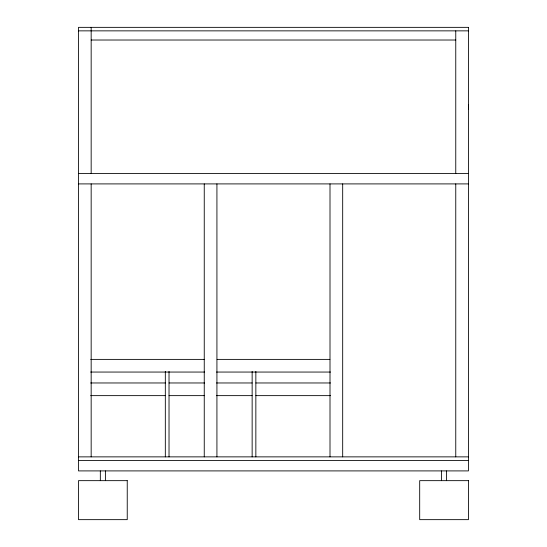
<?xml version="1.0" encoding="UTF-8"?>
<svg xmlns="http://www.w3.org/2000/svg" width="547" height="547" viewBox="0 0 547 547"><rect width="100%" height="100%" fill="white"/><g stroke="black" fill="none" stroke-linecap="round" stroke-linejoin="round"><path stroke-width="0.82" d="M468.437 109.516L468.437 104.552M78.494 30.858L468.437 30.858M91.164 40.02L455.76 40.02M78.494 173.577L468.437 173.577M78.494 183.908L468.437 183.908M90.74 359.386L204.325 359.386M217.138 359.386L329.868 359.386M90.679 372.056L204.646 372.056M216.523 372.056L330.491 372.056M90.679 382.968L165.324 382.968M169.023 382.968L204.646 382.968M216.523 382.968L252.146 382.968M255.852 382.968L330.491 382.968M90.679 395.638L165.324 395.638M169.023 395.638L204.646 395.638M216.523 395.638L252.146 395.638M255.852 395.638L330.491 395.638M78.494 456.868L468.437 456.868M78.494 460.574L468.437 460.574M455.76 30.858L455.76 173.577M455.76 183.908L455.76 456.868M446.598 470.905L446.598 480.656M441.532 470.905L441.532 480.656M342.682 183.908L342.682 456.868M330.005 183.908L330.005 456.868M255.852 371.399L255.852 456.868M252.146 371.399L252.146 456.868M216.927 183.908L216.927 456.868M204.25 183.908L204.25 456.868M169.023 371.399L169.023 456.868M165.324 371.399L165.324 456.868M105.4 470.905L105.4 480.656M100.333 470.905L100.333 480.656M91.164 27.35L91.164 173.577M91.164 183.908L91.164 456.868M468.437 27.35L78.494 27.35L78.494 470.905L468.437 470.905L468.437 27.35M127.239 480.656L78.494 480.656L78.494 519.65L127.239 519.65L127.239 480.656M468.437 480.656L419.693 480.656L419.693 519.65L468.437 519.65L468.437 480.656"/></g></svg>
